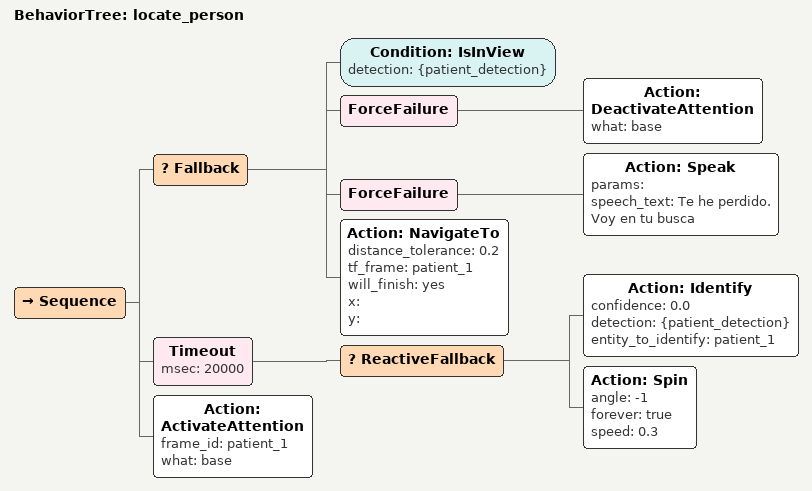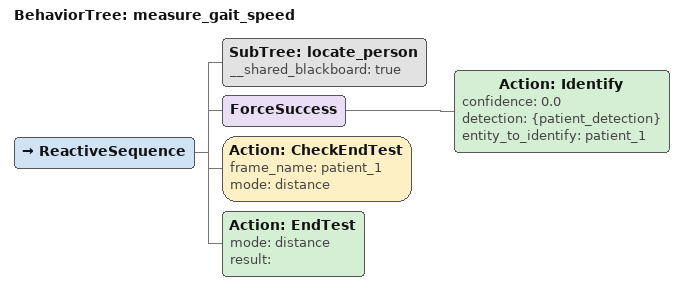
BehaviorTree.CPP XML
<BehaviorTree ID="locate_person">
    <Sequence>
        <Fallback>
            <Condition ID="IsInView" detection="{patient_detection}"/>
            <ForceFailure>
                <Action ID="DeactivateAttention" what="base"/>
            </ForceFailure>
            <ForceFailure>
                <Action ID="Speak" params="" speech_text="Te he perdido. Voy en tu busca"/>
            </ForceFailure>
            <Action ID="NavigateTo" distance_tolerance="0.2" tf_frame="patient_1" will_finish="yes" x="" y=""/>
        </Fallback>
        <Timeout msec="20000">
            <ReactiveFallback>
                <Action ID="Identify" confidence="0.0" detection="{patient_detection}" entity_to_identify="patient_1"/>
                <Action ID="Spin" angle="-1" forever="true" speed="0.3"/>
            </ReactiveFallback>
        </Timeout>
        <Action ID="ActivateAttention" frame_id="patient_1" what="base"/>
    </Sequence>
</BehaviorTree>

<BehaviorTree ID="measure_gait_speed">
    <ReactiveSequence>
        <SubTree ID="locate_person" __shared_blackboard="true"/>
        <ForceSuccess>
            <Action ID="Identify" confidence="0.0" detection="{patient_detection}" entity_to_identify="patient_1"/>
        </ForceSuccess>
        <Action ID="CheckEndTest" frame_name="patient_1" mode="distance"/>
        <Action ID="EndTest" mode="distance" result=""/>
    </ReactiveSequence>
</BehaviorTree>
